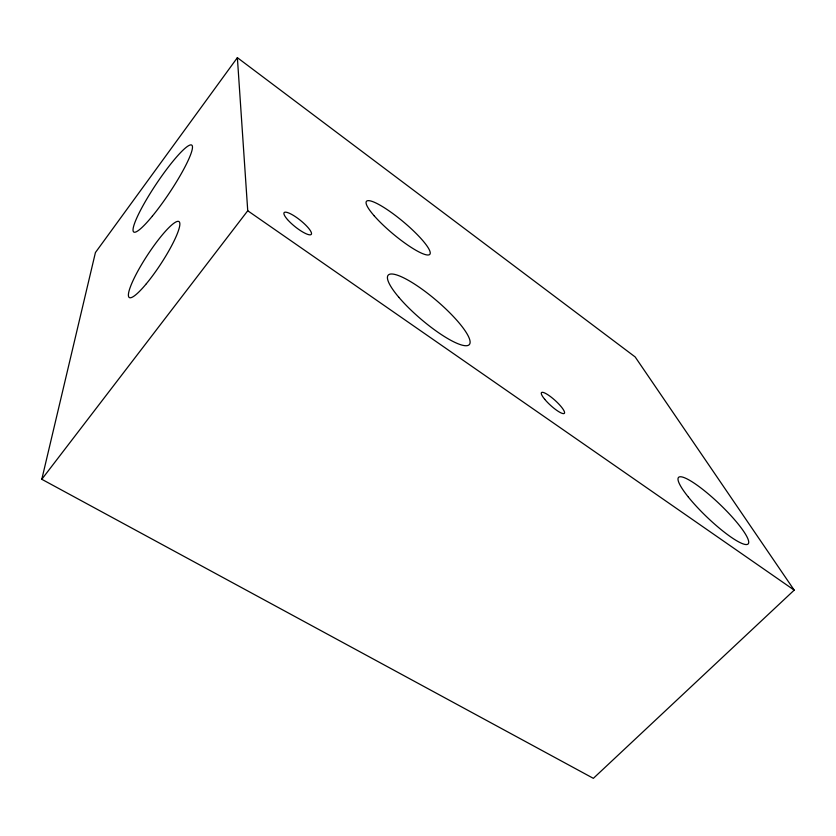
<?xml version="1.0" encoding="UTF-8"?>
<svg xmlns="http://www.w3.org/2000/svg" width="836" height="836" viewBox="0 0 836 836"><rect width="100%" height="100%" fill="white"/><g stroke="black" fill="none" stroke-linecap="round" stroke-linejoin="round"><path stroke-width="1.25" d="M41.8 479.289L95.419 252.556L237.372 57.663L635.151 356.93L794.2 590.132L593.361 778.337L41.8 479.289L247.738 210.756L237.372 57.663M247.738 210.756L794.2 590.132M146.363 283.728A45.395 8.005 -56.8 0 0 179.291 221.864A45.395 8.005 -56.8 0 0 136.728 273.173A45.395 8.005 -56.8 0 0 146.363 283.728M152.403 216.064A52.25 7.942 -56.3 0 0 192.061 145.422A52.25 7.942 -56.3 0 0 143.782 204.245A52.25 7.942 -56.3 0 0 152.403 216.064M374.12 215.73A41.277 7.942 39.9 0 0 428.544 254.949A41.277 7.942 39.9 0 0 391.76 212.783A41.277 7.942 39.9 0 0 374.12 215.73M544.748 399.336A15.445 3.354 42.2 0 0 564.227 413.465A15.445 3.354 42.2 0 0 549.806 396.097A15.445 3.354 42.2 0 0 544.748 399.336M287.49 219.554A17.41 4.138 38.7 0 0 310.867 234.686A17.41 4.138 38.7 0 0 294.711 216.231A17.41 4.138 38.7 0 0 287.49 219.554M398.887 297.344A53.389 12.112 40.5 0 0 468.411 345.258A53.389 12.112 40.5 0 0 418.888 286.967A53.389 12.112 40.5 0 0 398.887 297.344M688.404 497.127A48.143 9.071 43.7 0 0 747.551 544.33A48.143 9.071 43.7 0 0 704.111 490.481A48.143 9.071 43.7 0 0 688.404 497.127"/></g></svg>
